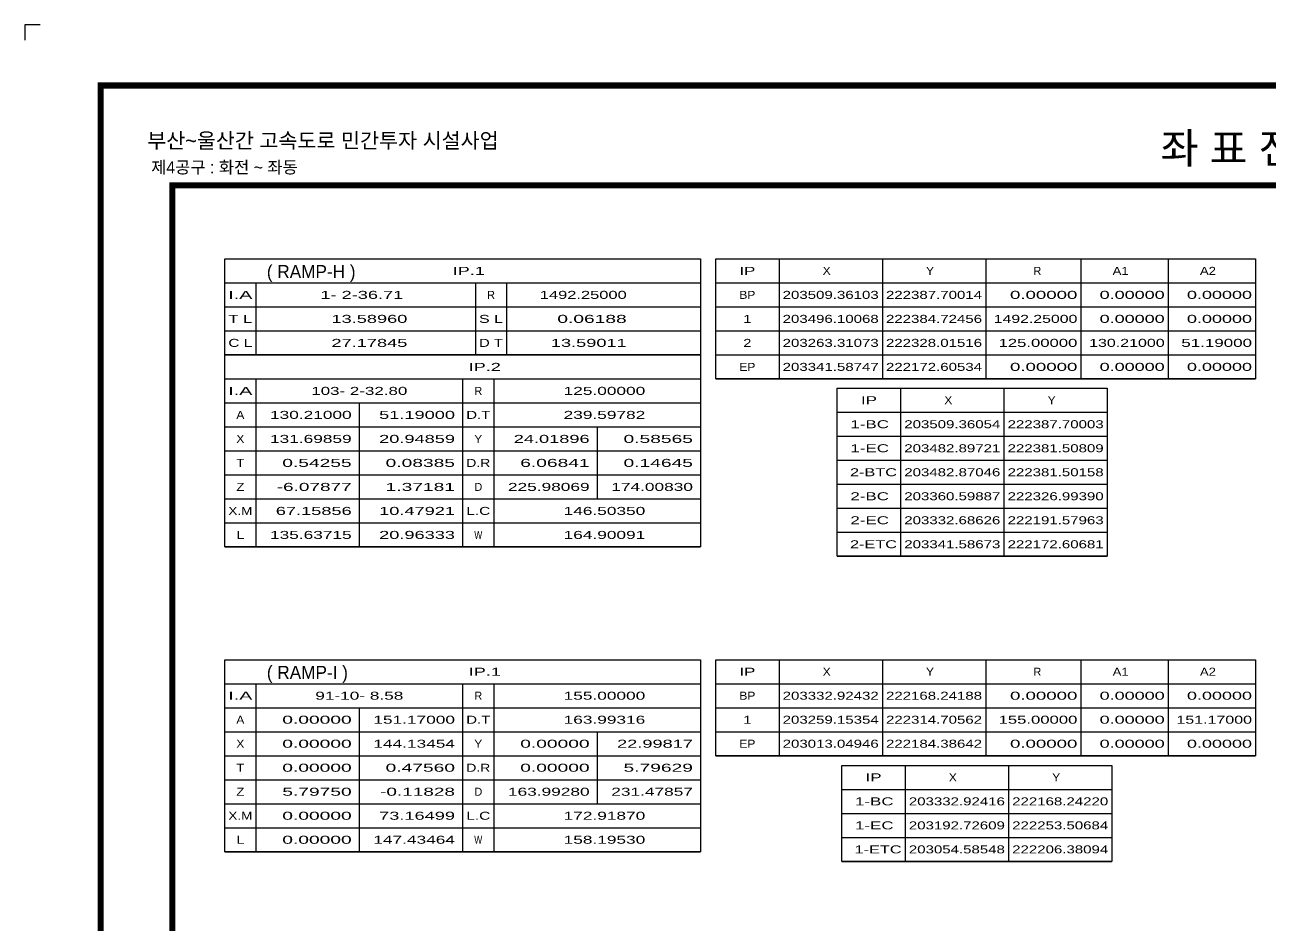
# Model space of a CAD drawing. Header units: millimetres. Extents: x 0 to 841, y 0 to 594.
# Drawn here: x 0 to 410.7, y 297 to 594 of the extents above; entities that cross this region are included whole.
import ezdxf
from ezdxf.enums import TextEntityAlignment as Align

# ---------------------------------------------------------------- set-up
doc = ezdxf.new("R2010")
doc.units = ezdxf.units.MM
doc.header["$LTSCALE"] = 10
for name, color, linetype in [('CA-TABL-LIN1', 4, 'Continuous'), ('CA-TABL-LIN2', 1, 'Continuous'), ('CA-TABL-TEX1', 6, 'Continuous'), ('CA-TABL-TEX2', 3, 'Continuous'), ('CX-BORD', 3, 'Continuous'), ('CX-BORD-LIN1', 4, 'Continuous'), ('CX-BORD-LIN2', 3, 'Continuous'), ('CX-BORD-TEX2', 7, 'Continuous'), ('CX-BORD-TEX3', 6, 'Continuous'), ('CX-MISC', 2, 'Continuous'), ('CZ-LIN1', 7, 'Continuous')]:
    doc.layers.add(name, color=color, linetype=linetype)
doc.styles.add('GHD', font='Dotum.ttf')
doc.styles.add('RP2', font='Dotum.ttf')
doc.styles.add('TB_TEXT', font='Dotum.ttf')
doc.styles.add('TB_WBTXT', font='Dotum.ttf')
doc.styles.add('TB_WMTXT', font='Dotum.ttf')

# ---------------------------------------------------------------- blocks, each defined once
blk = doc.blocks.new('CXBLKA1-KHCA-부산~울산409_K2H')
at = {"layer": 'CX-BORD-LIN1', "const_width": 2}
blk.add_lwpolyline([(821, 20), (25, 20), (25, 574), (821, 574)], close=True, dxfattribs=at)
at = {"layer": 'CX-MISC'}
blk.add_lwpolyline([(5, 594), (0, 594), (0, 589)], dxfattribs=at)
at = {"layer": 'CX-BORD-LIN1', "style": 'TB_TEXT'}
for tag, height, p in [('TR_RNUM4', 3, (310.11, 46.64)), ('TR_RDAT4', 3.5, (342.5, 47)), ('TR_DGN4', 3.5, (484.12, 47)), ('TR_CHK4', 3.5, (524.12, 47)), ('TR_APP4', 3.5, (564.12, 47)), ('TR_RNUM3', 3, (310.11, 40.64)), ('TR_RDAT3', 3.5, (342.5, 41)), ('TR_DGN3', 3.5, (484.12, 41)), ('TR_CHK3', 3.5, (524.12, 41)), ('TR_APP3', 3.5, (564.12, 41)), ('TR_RNUM2', 3, (310.11, 34.64)), ('TR_RDAT2', 3.5, (342.5, 35)), ('TR_DGN2', 3.5, (484.12, 35)), ('TR_CHK2', 3.5, (524.12, 35)), ('TR_APP2', 3.5, (564.12, 35)), ('TR_RNUM1', 3, (310.11, 28.64)), ('TR_RDAT1', 3.5, (342.5, 29)), ('TR_DGN1', 3.5, (484.12, 29)), ('TR_CHK1', 3.5, (524.12, 29)), ('TR_APP1', 3.5, (564.12, 29))]:
    blk.add_attdef(tag, text='', height=height, dxfattribs=at).set_placement(p, align=Align.MIDDLE_CENTER)
for tag, p in [('TR_RCON4', (367.3, 47)), ('TR_RCON3', (367.3, 41)), ('TR_RCON2', (367.3, 35)), ('TR_RCON1', (367.3, 29))]:
    blk.add_attdef(tag, text='', height=3.5, dxfattribs=at).set_placement(p, align=Align.MIDDLE_LEFT)
at = {"layer": 'CX-BORD-LIN2', "style": 'TB_TEXT'}
blk.add_attdef('TD_VERSION', text='', height=3, rotation=90, dxfattribs=at).set_placement((825.5, 68.01), align=Align.MIDDLE_CENTER)
at = {"layer": 'CX-BORD-TEX2', "style": 'TB_WMTXT'}
for tag, height, p in [('TB_CNAME', 5, (40.34, 551.83)), ('TB_CSCOP', 4, (41.63, 543.83))]:
    blk.add_attdef(tag, text='', height=height, dxfattribs=at).set_placement(p, align=Align.BOTTOM_LEFT)
at = {"layer": 'CX-BORD-TEX2', "style": 'TB_WBTXT'}
for tag, height, p in [('TB_MTITIL', 10, (423, 553.33)), ('TB_STITL', 7, (423, 538.33))]:
    blk.add_attdef(tag, text='', height=height, dxfattribs=at).set_placement(p, align=Align.MIDDLE_CENTER)
at = {"layer": 'CX-BORD-TEX3', "style": 'TB_TEXT'}
for tag, height, p in [('TD_DCOMP', 4.5, (242.5, 45)), ('TD_CSECT', 4.5, (636, 45)), ('TD_DNAME_TOP', 4.5, (780, 45)), ('TD_DNAME_MAIN', 4.5, (780, 39.01)), ('TD_CCOMP', 4.5, (242.5, 35)), ('TD_HSCAL', 4.5, (651.7, 35.24)), ('TD_VSCAL', 4.5, (680.78, 35.24)), ('TD_DNAME_BOT', 3, (780, 33.65)), ('TD_CNAME', 4.5, (90, 25.75)), ('TD_FIELD', 4.5, (207.5, 25.53)), ('TD_CSTEP', 4.5, (278.24, 25.53)), ('TD_DWGCODE', 4.5, (666, 25.39)), ('TD_DWGNO', 4.5, (780, 25.39))]:
    blk.add_attdef(tag, text='', height=height, dxfattribs=at).set_placement(p, align=Align.MIDDLE_CENTER)
at = {"layer": 'CX-BORD-TEX3', "style": 'TB_TEXT', "width": 0.9}
blk.add_attdef('TD_CDIST', text='', height=4, dxfattribs=at).set_placement((681, 45), align=Align.MIDDLE_CENTER)

msp = doc.modelspace()

# ---------------------------------------------------------------- linework, layer by layer
at = {"layer": 'CA-TABL-LIN1', "linetype": 'Continuous'}
for p, q in [((65.9, 485.13), (65.9, 516.81)), ((65.9, 516.81), (222.86, 516.81)), ((222.86, 516.81), (222.86, 485.13)), ((227.86, 477.21), (227.86, 516.81)), ((227.86, 516.81), (405.94, 516.81)), ((405.94, 516.81), (405.94, 477.21)), ((65.9, 508.89), (222.86, 508.89)), ((227.86, 508.89), (405.94, 508.89)), ((65.9, 421.77), (65.9, 485.13)), ((65.9, 485.13), (222.86, 485.13)), ((65.9, 485.13), (222.86, 485.13)), ((222.86, 485.13), (65.9, 485.13)), ((222.86, 485.13), (222.86, 421.77)), ((65.9, 477.21), (222.86, 477.21)), ((227.86, 477.21), (405.94, 477.21)), ((405.94, 477.21), (227.86, 477.21)), ((267.97, 418.69), (267.97, 474.13)), ((267.97, 474.13), (357.01, 474.13)), ((357.01, 474.13), (357.01, 418.69)), ((267.97, 466.21), (357.01, 466.21)), ((65.9, 421.77), (222.86, 421.77)), ((222.86, 421.77), (65.9, 421.77)), ((267.97, 418.69), (357.01, 418.69)), ((357.01, 418.69), (267.97, 418.69)), ((65.9, 321.2), (65.9, 384.56)), ((65.9, 384.56), (222.86, 384.56)), ((222.86, 384.56), (222.86, 321.2)), ((227.86, 352.88), (227.86, 384.56)), ((227.86, 384.56), (405.94, 384.56)), ((405.94, 384.56), (405.94, 352.88)), ((65.9, 376.64), (222.86, 376.64)), ((227.86, 376.64), (405.94, 376.64)), ((227.86, 352.88), (405.94, 352.88)), ((405.94, 352.88), (227.86, 352.88)), ((269.48, 318.02), (269.48, 349.7)), ((269.48, 349.7), (358.52, 349.7)), ((358.52, 349.7), (358.52, 318.02)), ((269.48, 341.78), (358.52, 341.78)), ((65.9, 321.2), (222.86, 321.2)), ((222.86, 321.2), (65.9, 321.2)), ((269.48, 318.02), (358.52, 318.02)), ((358.52, 318.02), (269.48, 318.02))]:
    msp.add_line(p, q, dxfattribs=at)
at = {"layer": 'CA-TABL-LIN2', "linetype": 'Continuous'}
for p, q in [((248.74, 516.81), (248.74, 477.21)), ((282.82, 516.81), (282.82, 477.21)), ((316.9, 516.81), (316.9, 477.21)), ((348.34, 516.81), (348.34, 477.21)), ((377.14, 516.81), (377.14, 477.21)), ((76.22, 508.89), (76.22, 485.13)), ((148.58, 508.89), (148.58, 485.13)), ((158.9, 508.89), (158.9, 485.13)), ((65.9, 500.97), (222.86, 500.97)), ((227.86, 500.97), (405.94, 500.97)), ((65.9, 493.05), (222.86, 493.05)), ((227.86, 493.05), (405.94, 493.05)), ((227.86, 485.13), (405.94, 485.13)), ((76.22, 477.21), (76.22, 421.77)), ((144.38, 477.21), (144.38, 421.77)), ((154.7, 477.21), (154.7, 421.77)), ((288.85, 474.13), (288.85, 418.69)), ((322.93, 474.13), (322.93, 418.69)), ((65.9, 469.29), (222.86, 469.29)), ((110.3, 469.29), (110.3, 421.77)), ((65.9, 461.37), (222.86, 461.37)), ((188.78, 461.37), (188.78, 437.61)), ((267.97, 458.29), (357.01, 458.29)), ((65.9, 453.45), (222.86, 453.45)), ((267.97, 450.37), (357.01, 450.37)), ((65.9, 445.53), (222.86, 445.53)), ((267.97, 442.45), (357.01, 442.45)), ((65.9, 437.61), (222.86, 437.61)), ((267.97, 434.53), (357.01, 434.53)), ((65.9, 429.69), (222.86, 429.69)), ((267.97, 426.61), (357.01, 426.61)), ((248.74, 384.56), (248.74, 352.88)), ((282.82, 384.56), (282.82, 352.88)), ((316.9, 384.56), (316.9, 352.88)), ((348.34, 384.56), (348.34, 352.88)), ((377.14, 384.56), (377.14, 352.88)), ((76.22, 376.64), (76.22, 321.2)), ((144.38, 376.64), (144.38, 321.2)), ((154.7, 376.64), (154.7, 321.2)), ((65.9, 368.72), (222.86, 368.72)), ((110.3, 368.72), (110.3, 321.2)), ((227.86, 368.72), (405.94, 368.72)), ((65.9, 360.8), (222.86, 360.8)), ((188.78, 360.8), (188.78, 337.04)), ((227.86, 360.8), (405.94, 360.8)), ((65.9, 352.88), (222.86, 352.88)), ((290.36, 349.7), (290.36, 318.02)), ((324.44, 349.7), (324.44, 318.02)), ((65.9, 344.96), (222.86, 344.96)), ((65.9, 337.04), (222.86, 337.04)), ((269.48, 333.86), (358.52, 333.86)), ((65.9, 329.12), (222.86, 329.12)), ((269.48, 325.94), (358.52, 325.94))]:
    msp.add_line(p, q, dxfattribs=at)
at = {"layer": 'CZ-LIN1'}
msp.add_lwpolyline([(48.65, 541.03, 2, 2, 0), (48.65, 56.49, 2, 2, 0), (799.09, 56.49, 2, 2, 0), (799.09, 541.03, 2, 2, 0)], format="xyseb", close=True, dxfattribs=at)

# ---------------------------------------------------------------- block references
at = {"layer": 'CX-BORD'}
ref = msp.add_blockref('CXBLKA1-KHCA-부산~울산409_K2H', (0, 0), dxfattribs=at)
ref.add_attrib('TB_MTITIL', '좌 표 전 개 도 (4)', dxfattribs={"layer": 'CX-BORD-TEX2', "height": 10, "style": 'TB_WBTXT'}).set_placement((423, 553.33), align=Align.MIDDLE_CENTER)
ref.add_attrib('TB_CNAME', '부산~울산간 고속도로 민간투자 시설사업', dxfattribs={"layer": 'CX-BORD-TEX2', "height": 5, "style": 'TB_WMTXT'}).set_placement((40.34, 551.83), align=Align.BOTTOM_LEFT)
ref.add_attrib('TB_CSCOP', '제4공구 : 화전 ~ 좌동', dxfattribs={"layer": 'CX-BORD-TEX2', "height": 4, "style": 'TB_WMTXT'}).set_placement((41.63, 543.83), align=Align.BOTTOM_LEFT)

# ---------------------------------------------------------------- texts
at = {"layer": 'CA-TABL-TEX1', "style": 'GHD'}
for s, p in [('( RAMP-H )', (79.8, 510.45)), ('( RAMP-I )', (79.8, 378.2))]:
    msp.add_text(s, height=4.329, dxfattribs=at).set_placement(p)
at = {"layer": 'CA-TABL-TEX1', "style": 'RP2'}
for s, width, p, p2 in [('IP.1', 1.549133, (141.14, 511.53), (151.7, 511.53)), ('IP', 1.598698, (235.66, 511.53), (240.94, 511.53)), ('X', 1.192557, (263.14, 511.53), (265.78, 511.53)), ('Y', 1.196429, (297.22, 511.53), (299.86, 511.53)), ('R', 1.077485, (332.62, 511.53), (335.26, 511.53)), ('A1', 1.151562, (358.78, 511.53), (364.06, 511.53)), ('A2', 1.151562, (387.58, 511.53), (392.86, 511.53)), ('IP.2', 1.549133, (146.42, 479.85), (156.98, 479.85)), ('IP', 1.598698, (275.77, 468.85), (281.05, 468.85)), ('X', 1.192557, (303.25, 468.85), (305.89, 468.85)), ('Y', 1.196429, (337.33, 468.85), (339.97, 468.85)), ('IP.1', 1.549133, (146.42, 379.28), (156.98, 379.28)), ('IP', 1.598698, (235.66, 379.28), (240.94, 379.28)), ('X', 1.192557, (263.14, 379.28), (265.78, 379.28)), ('Y', 1.196429, (297.22, 379.28), (299.86, 379.28)), ('R', 1.077485, (332.62, 379.28), (335.26, 379.28)), ('A1', 1.151563, (358.78, 379.28), (364.06, 379.28)), ('A2', 1.151563, (387.58, 379.28), (392.86, 379.28)), ('IP', 1.598698, (277.28, 344.42), (282.56, 344.42)), ('X', 1.192557, (304.76, 344.42), (307.4, 344.42)), ('Y', 1.196429, (338.84, 344.42), (341.48, 344.42))]:
    msp.add_text(s, height=2.64, dxfattribs=dict(at, width=width)).set_placement(p, p2, align=Align.FIT)
at = {"layer": 'CA-TABL-TEX2', "style": 'RP2'}
for s, width, p, p2 in [('I.A', 1.661157, (67.1, 503.61), (75.02, 503.61)), (' 1- 2-36.71', 1.383919, (95.78, 503.61), (124.82, 503.61)), (' 1- 2-36.71', 1.383919, (95.78, 503.61), (124.82, 503.61)), ('R', 1.077485, (152.42, 503.61), (155.06, 503.61)), ('  1492.25000', 1.373079, (166.82, 503.61), (198.5, 503.61)), ('BP', 1.088626, (235.66, 503.61), (240.94, 503.61)), ('203509.36103', 1.272335, (249.94, 503.61), (281.62, 503.61)), ('222387.70014', 1.272335, (284.02, 503.61), (315.7, 503.61)), ('    0.00000', 1.519873, (318.1, 503.61), (347.14, 503.61)), ('   0.00000', 1.476362, (349.54, 503.61), (375.94, 503.61)), ('   0.00000', 1.476362, (378.34, 503.61), (404.74, 503.61)), ('T L', 1.480911, (67.1, 495.69), (75.02, 495.69)), ('    13.58960', 1.491148, (94.46, 495.69), (126.14, 495.69)), ('S L', 1.426452, (149.78, 495.69), (157.7, 495.69)), ('     0.06188', 1.55814, (166.82, 495.69), (198.5, 495.69)), ('1', 1.234506, (236.98, 495.69), (239.62, 495.69)), ('203496.10068', 1.272335, (249.94, 495.69), (281.62, 495.69)), ('222384.72456', 1.272335, (284.02, 495.69), (315.7, 495.69)), (' 1492.25000', 1.329234, (318.1, 495.69), (347.14, 495.69)), ('   0.00000', 1.476362, (349.54, 495.69), (375.94, 495.69)), ('   0.00000', 1.476362, (378.34, 495.69), (404.74, 495.69)), ('C L', 1.353121, (67.1, 487.77), (75.02, 487.77)), ('    27.17845', 1.491148, (94.46, 487.77), (126.14, 487.77)), ('D T', 1.315289, (149.78, 487.77), (157.7, 487.77)), ('    13.59011', 1.491148, (166.82, 487.77), (198.5, 487.77)), ('2', 1.234506, (236.98, 487.77), (239.62, 487.77)), ('203263.31073', 1.272335, (249.94, 487.77), (281.62, 487.77)), ('222328.01516', 1.272335, (284.02, 487.77), (315.7, 487.77)), ('  125.00000', 1.387235, (318.1, 487.77), (347.14, 487.77)), (' 130.21000', 1.339513, (349.54, 487.77), (375.94, 487.77)), ('  51.19000', 1.404612, (378.34, 487.77), (404.74, 487.77)), ('EP', 1.132104, (235.66, 479.85), (240.94, 479.85)), ('203341.58747', 1.272335, (249.94, 479.85), (281.62, 479.85)), ('222172.60534', 1.272335, (284.02, 479.85), (315.7, 479.85)), ('    0.00000', 1.519873, (318.1, 479.85), (347.14, 479.85)), ('   0.00000', 1.476362, (349.54, 479.85), (375.94, 479.85)), ('   0.00000', 1.476362, (378.34, 479.85), (404.74, 479.85)), ('I.A', 1.661157, (67.1, 471.93), (75.02, 471.93)), ('103- 2-32.80', 1.318033, (94.46, 471.93), (126.14, 471.93)), ('103- 2-32.80', 1.318033, (94.46, 471.93), (126.14, 471.93)), ('R', 1.077485, (148.22, 471.93), (150.86, 471.93)), ('   125.00000', 1.42968, (172.94, 471.93), (204.62, 471.93)), ('A', 1.079063, (69.74, 464.01), (72.38, 464.01)), ('   130.21000', 1.42968, (76.1, 464.01), (107.78, 464.01)), ('    51.19000', 1.491148, (110.18, 464.01), (141.86, 464.01)), ('D.T', 1.283227, (145.58, 464.01), (153.5, 464.01)), ('   239.59782', 1.42968, (172.94, 464.01), (204.62, 464.01)), ('  1-BC', 1.332329, (269.17, 460.93), (285.01, 460.93)), ('203509.36054', 1.272335, (290.05, 460.93), (321.73, 460.93)), ('222387.70003', 1.272335, (324.13, 460.93), (355.81, 460.93)), ('X', 1.192557, (69.74, 456.09), (72.38, 456.09)), ('   131.69859', 1.42968, (76.1, 456.09), (107.78, 456.09)), ('    20.94859', 1.491148, (110.18, 456.09), (141.86, 456.09)), ('Y', 1.196429, (148.22, 456.09), (150.86, 456.09)), ('    24.01896', 1.491148, (154.58, 456.09), (186.26, 456.09)), ('     0.58565', 1.55814, (188.66, 456.09), (220.34, 456.09)), ('  1-EC', 1.353535, (269.17, 453.01), (285.01, 453.01)), ('203482.89721', 1.272335, (290.05, 453.01), (321.73, 453.01)), ('222381.50809', 1.272335, (324.13, 453.01), (355.81, 453.01)), ('T', 1.234506, (69.74, 448.17), (72.38, 448.17)), ('     0.54255', 1.55814, (76.1, 448.17), (107.78, 448.17)), ('     0.08385', 1.55814, (110.18, 448.17), (141.86, 448.17)), ('D.R', 1.221547, (145.58, 448.17), (153.5, 448.17)), ('     6.06841', 1.55814, (154.58, 448.17), (186.26, 448.17)), ('     0.14645', 1.55814, (188.66, 448.17), (220.34, 448.17)), ('  2-BTC', 1.317416, (269.17, 445.09), (287.65, 445.09)), ('203482.87046', 1.272335, (290.05, 445.09), (321.73, 445.09)), ('222381.50158', 1.272335, (324.13, 445.09), (355.81, 445.09)), ('Z', 1.192557, (69.74, 440.25), (72.38, 440.25)), ('    -6.07877', 1.48939, (76.1, 440.25), (107.78, 440.25)), ('     1.37181', 1.55814, (110.18, 440.25), (141.86, 440.25)), ('D', 0.993261, (148.22, 440.25), (150.86, 440.25)), ('   225.98069', 1.42968, (154.58, 440.25), (186.26, 440.25)), ('   174.00830', 1.42968, (188.66, 440.25), (220.34, 440.25)), ('  2-BC', 1.332329, (269.17, 437.17), (285.01, 437.17)), ('203360.59887', 1.272335, (290.05, 437.17), (321.73, 437.17)), ('222326.99390', 1.272335, (324.13, 437.17), (355.81, 437.17)), ('X.M', 1.208197, (67.1, 432.33), (75.02, 432.33)), ('    67.15856', 1.491148, (76.1, 432.33), (107.78, 432.33)), ('    10.47921', 1.491148, (110.18, 432.33), (141.86, 432.33)), ('L.C', 1.319212, (145.58, 432.33), (153.5, 432.33)), ('   146.50350', 1.42968, (172.94, 432.33), (204.62, 432.33)), ('  2-EC', 1.353535, (269.17, 429.25), (285.01, 429.25)), ('203332.68626', 1.272335, (290.05, 429.25), (321.73, 429.25)), ('222191.57963', 1.272335, (324.13, 429.25), (355.81, 429.25)), ('L', 1.330325, (69.74, 424.41), (72.38, 424.41)), ('   135.63715', 1.42968, (76.1, 424.41), (107.78, 424.41)), ('    20.96333', 1.491148, (110.18, 424.41), (141.86, 424.41)), ('W', 0.806346, (148.22, 424.41), (150.86, 424.41)), ('   164.90091', 1.42968, (172.94, 424.41), (204.62, 424.41)), ('  2-ETC', 1.335145, (269.17, 421.33), (287.65, 421.33)), ('203341.58673', 1.272335, (290.05, 421.33), (321.73, 421.33)), ('222172.60681', 1.272335, (324.13, 421.33), (355.81, 421.33)), ('I.A', 1.661157, (67.1, 371.36), (75.02, 371.36)), ('91-10- 8.58', 1.32619, (95.78, 371.36), (124.82, 371.36)), ('91-10- 8.58', 1.32619, (95.78, 371.36), (124.82, 371.36)), ('R', 1.077485, (148.22, 371.36), (150.86, 371.36)), ('   155.00000', 1.42968, (172.94, 371.36), (204.62, 371.36)), ('BP', 1.088626, (235.66, 371.36), (240.94, 371.36)), ('203332.92432', 1.272335, (249.94, 371.36), (281.62, 371.36)), ('222168.24188', 1.272335, (284.02, 371.36), (315.7, 371.36)), ('    0.00000', 1.519873, (318.1, 371.36), (347.14, 371.36)), ('   0.00000', 1.476362, (349.54, 371.36), (375.94, 371.36)), ('   0.00000', 1.476362, (378.34, 371.36), (404.74, 371.36)), ('A', 1.079063, (69.74, 363.44), (72.38, 363.44)), ('     0.00000', 1.55814, (76.1, 363.44), (107.78, 363.44)), ('   151.17000', 1.42968, (110.18, 363.44), (141.86, 363.44)), ('D.T', 1.283227, (145.58, 363.44), (153.5, 363.44)), ('   163.99316', 1.42968, (172.94, 363.44), (204.62, 363.44)), ('1', 1.234506, (236.98, 363.44), (239.62, 363.44)), ('203259.15354', 1.272335, (249.94, 363.44), (281.62, 363.44)), ('222314.70562', 1.272335, (284.02, 363.44), (315.7, 363.44)), ('  155.00000', 1.387235, (318.1, 363.44), (347.14, 363.44)), ('   0.00000', 1.476362, (349.54, 363.44), (375.94, 363.44)), (' 151.17000', 1.339513, (378.34, 363.44), (404.74, 363.44)), ('X', 1.192557, (69.74, 355.52), (72.38, 355.52)), ('     0.00000', 1.55814, (76.1, 355.52), (107.78, 355.52)), ('   144.13454', 1.42968, (110.18, 355.52), (141.86, 355.52)), ('Y', 1.196429, (148.22, 355.52), (150.86, 355.52)), ('     0.00000', 1.55814, (154.58, 355.52), (186.26, 355.52)), ('    22.99817', 1.491148, (188.66, 355.52), (220.34, 355.52)), ('EP', 1.132104, (235.66, 355.52), (240.94, 355.52)), ('203013.04946', 1.272335, (249.94, 355.52), (281.62, 355.52)), ('222184.38642', 1.272335, (284.02, 355.52), (315.7, 355.52)), ('    0.00000', 1.519873, (318.1, 355.52), (347.14, 355.52)), ('   0.00000', 1.476362, (349.54, 355.52), (375.94, 355.52)), ('   0.00000', 1.476362, (378.34, 355.52), (404.74, 355.52)), ('T', 1.234506, (69.74, 347.6), (72.38, 347.6)), ('     0.00000', 1.55814, (76.1, 347.6), (107.78, 347.6)), ('     0.47560', 1.55814, (110.18, 347.6), (141.86, 347.6)), ('D.R', 1.221547, (145.58, 347.6), (153.5, 347.6)), ('     0.00000', 1.55814, (154.58, 347.6), (186.26, 347.6)), ('     5.79629', 1.55814, (188.66, 347.6), (220.34, 347.6)), ('Z', 1.192557, (69.74, 339.68), (72.38, 339.68)), ('     5.79750', 1.55814, (76.1, 339.68), (107.78, 339.68)), ('    -0.11828', 1.48939, (110.18, 339.68), (141.86, 339.68)), ('D', 0.993261, (148.22, 339.68), (150.86, 339.68)), ('   163.99280', 1.42968, (154.58, 339.68), (186.26, 339.68)), ('   231.47857', 1.42968, (188.66, 339.68), (220.34, 339.68)), ('  1-BC', 1.332329, (270.68, 336.5), (286.52, 336.5)), ('203332.92416', 1.272335, (291.56, 336.5), (323.24, 336.5)), ('222168.24220', 1.272335, (325.64, 336.5), (357.32, 336.5)), ('X.M', 1.208197, (67.1, 331.76), (75.02, 331.76)), ('     0.00000', 1.55814, (76.1, 331.76), (107.78, 331.76)), ('    73.16499', 1.491148, (110.18, 331.76), (141.86, 331.76)), ('L.C', 1.319212, (145.58, 331.76), (153.5, 331.76)), ('   172.91870', 1.42968, (172.94, 331.76), (204.62, 331.76)), ('  1-EC', 1.353535, (270.68, 328.58), (286.52, 328.58)), ('203192.72609', 1.272335, (291.56, 328.58), (323.24, 328.58)), ('222253.50684', 1.272335, (325.64, 328.58), (357.32, 328.58)), ('L', 1.330325, (69.74, 323.84), (72.38, 323.84)), ('     0.00000', 1.55814, (76.1, 323.84), (107.78, 323.84)), ('   147.43464', 1.42968, (110.18, 323.84), (141.86, 323.84)), ('W', 0.806346, (148.22, 323.84), (150.86, 323.84)), ('   158.19530', 1.42968, (172.94, 323.84), (204.62, 323.84)), ('  1-ETC', 1.335145, (270.68, 320.66), (289.16, 320.66)), ('203054.58548', 1.272335, (291.56, 320.66), (323.24, 320.66)), ('222206.38094', 1.272335, (325.64, 320.66), (357.32, 320.66))]:
    msp.add_text(s, height=2.64, dxfattribs=dict(at, width=width)).set_placement(p, p2, align=Align.FIT)

doc.saveas('drawing.dxf')
